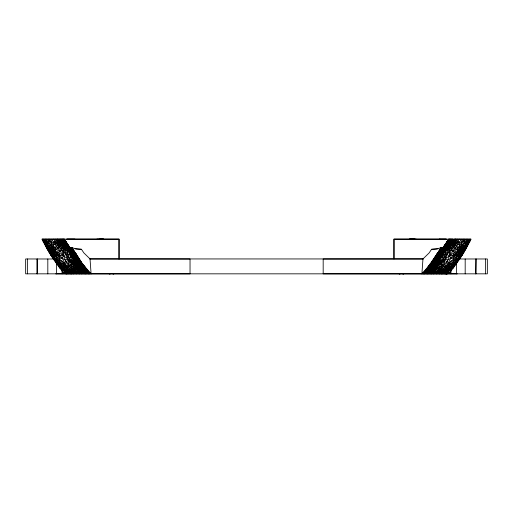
<?xml version="1.0" encoding="UTF-8"?>
<svg xmlns="http://www.w3.org/2000/svg" width="513" height="513" viewBox="0 0 513 513"><rect width="100%" height="100%" fill="white"/><g stroke="black" fill="none" stroke-linecap="round" stroke-linejoin="round"><path stroke-width="0.77" d="M470.96 239.18L470.402 239.193C467.516 244.226 466.375 251.498 460.719 254.127C458.699 263.098 451.325 269.254 443.251 272.89L442.847 273.884L458.449 260.008L462.187 255.102C451.793 257.949 445.528 267.164 437.955 273.871L438.519 272.403L447.548 260.392L450.921 257.968L460.719 254.127L462.001 252.806L462.848 248.292C459.853 245.067 455.069 241.591 450.574 241.867C444.444 244.021 441.09 251.114 442.713 257.302L439.352 264.439L434.036 273.865C445.29 265.702 447.984 251.344 452.607 239.141C439.32 245.047 437.442 262.149 431.337 273.859C441.52 264.881 441.648 249.998 448.695 239.129L470.96 239.18L465.214 250.152L457.455 262.258L449.779 272.615L447.067 273.891L323.177 273.852L323.177 258.994L422.962 258.937L429.137 252.922L431.568 249.286L438.019 248.914M51.928 256.833L55.128 258.398L62.009 263.323L61.233 266.228L59.72 268.1L57.886 264.618C60.252 262.784 59.316 259.296 59.085 256.75C55.019 251.537 52.294 244.682 46.048 241.36L43.297 242.072L42.598 239.18C45.484 244.214 46.625 251.485 52.281 254.121C54.301 263.086 61.675 269.248 69.749 272.884L70.153 273.871L54.551 259.995L50.813 255.096C61.207 257.943 67.472 267.158 75.045 273.865L74.481 272.397L65.452 260.38L62.079 257.962L52.281 254.121L50.999 252.794L50.152 248.279C56.808 241.104 63.779 239.109 70.172 247.811L72.153 247.792L81.439 262.105L85.626 272.55L85.613 273.846L79.451 268.357L71.692 250.568L64.414 239.116L42.047 239.167L47.786 250.139L55.545 262.246L63.214 272.608L65.927 273.852L190.034 273.852L190.034 258.994L90.038 258.93L83.863 252.909L81.439 249.28L74.981 248.901M90.038 258.93L91.09 273.833C84.183 268.241 80.092 260.264 75.43 252.909L74.218 251.96L71.769 247.798C76.944 254.294 78.874 263.355 77.861 271.537L78.964 273.859C67.71 265.696 65.016 251.332 60.399 239.129L65.382 241.899L69.114 246.202L69.101 247.837C73.231 256.474 75.212 266.67 81.657 273.852L79.451 268.357L78.893 262.643L72.153 247.792L76.559 248.882L81.439 249.28M78.213 267.594L77.181 267.145C69.621 257.59 60.04 249.626 53.679 239.135L63.843 244.316L70.146 248.837L82.619 263.849L86.921 273.839C82.773 268.793 77.899 262.438 70.505 264.464L73.231 273.865L71.628 273.249L69.999 271.018L63.599 255.897L63.843 244.316L63.022 240.264L62.349 239.122C70.89 249.074 69.787 264.426 79.861 273.852C77.61 263.586 72.41 253.755 67.703 244.278M71.576 273.871L69.749 272.884L69.999 271.018L73.096 268.517L77.181 267.145L75.584 257.128L70.685 247.805C76.687 255.692 80.682 265.189 85.613 273.846L78.893 262.643L76.475 261.245L69.909 260.283L58.277 252.281L52.089 248.702L47.395 244.444L43.72 242.072L43.547 239.154L44.041 240.417L43.72 242.072L44.785 244.701L56.116 252.396L60.072 255.589L62.079 257.962L67.453 268.562L71.576 273.871L71.961 272.82L77.861 271.537M431.568 249.286L436.448 248.888L440.847 247.805C436.371 254.685 433.992 263.342 435.139 271.544L433.139 273.865L434.101 262.65L440.847 247.805L442.828 247.824L444.886 245.913M431.337 273.859L434.787 267.6L435.819 267.151L439.904 268.523L438.519 272.403L436.165 273.865L436.281 271.903L444.739 257.045L447.618 241.905L448.112 240.052L449.337 239.129L444.604 247.311L441.308 250.581L436.582 256.795L424.61 273.846L428.336 266.433L441.238 247.805L438.782 251.966L437.57 252.922C432.908 260.271 428.817 268.254 421.904 273.839L422.962 258.937M461.072 256.846L457.872 258.411L450.991 263.336L451.767 266.234L453.28 268.113L455.114 264.631C452.748 262.797 453.684 259.309 453.915 256.763C457.987 251.543 460.706 244.695 466.958 241.373L469.709 242.085L470.402 239.193L459.327 239.148L454.973 245.4L444.739 257.045L440.051 257.404L436.582 256.795C431.343 261.014 428.874 267.574 427.387 273.852L441.475 247.805L441.122 249.818L441.738 251.114L434.787 267.6M436.165 273.865L439.904 268.523L443.001 271.024L443.251 272.89L441.417 273.878L444.842 267.106L449.401 255.91L449.157 244.329L449.984 240.276L451.562 239.135C449.394 243.015 450.433 247.933 452.594 251.588L456.884 252.409L460.732 251.78L462.643 253.262L460.924 256.846L459.109 258.501L443.046 272.23L439.769 273.878L442.495 264.471C435.101 262.451 430.227 268.799 426.079 273.846L430.381 263.855L431.093 263.355M64.311 239.116C66.818 244.695 66.767 251.126 68.261 257.032C71.288 263.939 78.181 267.991 82.561 273.852L75.584 257.128L71.262 251.101L71.878 249.812L71.525 247.798L72.718 249.613L73.571 253.012C71.012 255.615 66.35 252.851 63.599 255.897L57.353 254.993L53.493 257.43C42.528 249.28 51.505 239.943 61.938 239.975C63.336 243.822 62.471 248.145 60.406 251.575C56.571 253.242 52.146 252.152 48.658 250.139L46.715 247.433L47.395 244.444L49.844 239.148L51.454 243.117L52.089 248.702L55.032 254.333L56.533 255.814L57.11 259.706L56.43 261.816L57.886 264.618L54.551 259.995L54.089 259.995M64.042 269.921L68.742 273.878L64.324 271.313L64.042 269.921L65.452 260.38L67.318 258.815L68.261 257.032L70.287 257.289L70.602 251.383L65.6 250.395L62.169 247.33L59.142 239.129M441.475 247.805L439.378 251.96L439.429 253.024C441.988 255.628 446.65 252.858 449.401 255.91L455.647 254.999L459.507 257.443C470.472 249.292 461.501 239.956 451.062 239.988L452.767 243.393L451.511 249.549L449.401 255.91L443.091 260.29L436.525 261.252L434.101 262.65L426.726 272.159L424.61 273.846L429.65 265.433L431.407 264.695L432.651 260.989L436.005 255.589L436.582 256.795M457.147 239.148L453.71 244.342L452.594 251.588L449.401 255.91L450.921 257.968L453.595 259.309L457.878 259.514L458.911 260.008M55.859 239.135L59.296 244.329L60.406 251.575L56.539 249.594L51.454 243.117L51.896 239.212L53.275 242.091L63.599 255.897L62.079 257.962L59.405 259.296L55.122 259.507L52.076 256.833L50.357 253.249L52.275 251.768L48.793 239.135L48.151 242.694L50.152 248.279L48.485 248.574L46.715 247.433L48.632 247.183L45.215 239.148L44.041 240.417L46.048 241.36L45.125 244.701M79.451 268.357L79.246 270.127L81.657 273.852M442.713 257.302C444.854 251.049 445.29 243.713 450.658 239.135L449.984 240.276L452.363 245.785L454.73 248.696L456.461 249.607L461.546 243.13L463.162 239.161L465.612 244.457L466.285 247.446L464.342 250.152L459.629 248.145L452.594 251.588L459.725 242.104L461.104 239.225L461.546 243.13L460.911 248.715L457.968 254.345L456.467 255.827L455.89 259.719L456.57 261.829L455.114 264.631L458.449 260.008M70.287 257.289L75.584 257.128L76.418 256.789L76.995 255.577C79.932 261.316 81.92 267.715 84.068 273.846L82.035 272.108L82.33 270.543L78.893 262.643L86.274 272.153L88.39 273.839L84.664 266.427L81.907 263.349M438.012 252.665L436.191 256.064L434.312 258.353L433.581 261.47L428.932 273.852L434.819 269.178L443.091 260.29M448.958 269.928L444.258 273.884L448.676 271.319L448.958 269.928L447.548 260.392C443.976 258.001 443.303 253.223 443.283 249.235L442.828 247.824L439.378 251.96L441.866 247.811M63.073 239.122C65.978 243.707 65.1 249.568 66.049 254.717L68.402 247.298L63.67 239.122C66.536 241.572 67.998 245.464 68.934 249.074L67.684 254.121M441.417 273.878L445.547 268.568L450.921 257.968L452.928 255.602L462.848 248.292L464.849 242.707L464.207 239.148C462.354 244.316 462.559 250.761 458.699 254.974L457.878 259.514L456.57 261.829M446.15 272.897L445.348 271.563L445.733 269.921L450.837 261.085L456.044 261.014L449.779 272.615L445.816 273.891L446.15 272.897L449.779 272.615L448.676 271.319L442.847 273.884M449.927 239.135C447.022 243.72 447.9 249.581 446.951 254.73L444.604 247.311L450.331 243.656L459.327 239.148L453.858 239.141L452.222 242.707L449.241 252.255M71.628 273.249L56.956 261.002L62.163 261.079L67.267 269.915L67.645 271.55L66.85 272.89L63.214 272.608L56.956 261.002L55.122 259.507L54.307 254.961L52.948 253.614L50.999 252.794M441.225 248.773L442.321 247.811L437.416 257.135L430.439 273.859L432.382 271.185L432.235 267.081L434.101 262.65L427.387 273.852L433.549 268.363M60.848 239.93L60.335 241.617L58.424 240.546L57.687 239.129L56.943 241.11M46.048 241.36L46.741 239.173L48.151 242.694M68.261 257.032L69.281 254.127L70.172 247.811L73.628 251.947L71.525 247.798M439.481 250.043L438.782 251.966L441.238 247.805M467.875 244.707L466.958 241.373L467.785 239.161L468.965 240.43L469.28 242.085L468.222 244.714L462.848 248.292L464.515 248.587L466.285 247.446L464.368 247.195L466.958 241.373L466.259 239.18L464.849 242.707M448.695 239.129L446.958 241.655L445.598 246.593L447.4 250.408L442.398 251.396C436.326 257.084 438.224 266.035 433.075 272.384M442.398 251.396L437.14 264.31L439.795 260.841M64.151 240.86L62.669 243.643L65.6 250.395L67.402 246.586L66.632 243.168L64.894 240.039M439.769 273.878L441.039 272.826L442.2 270.133L445.682 258.821L440.808 264.464M428.919 270.678L431.407 264.695L426.079 273.846M437.57 252.922C433.972 260.578 429.118 267.799 423.174 273.839L428.336 266.433L421.904 273.839M428.932 273.852L432.235 267.081L429.394 271.768M433.139 273.865L434.896 270.139L437.39 267.921M425.912 272.057L428.753 267.433L429.528 267.35L426.726 272.159L425.912 272.057L429.355 265.202L423.174 273.839M444.739 257.045L435.819 267.151L437.416 257.135L441.738 251.114L445.297 244.291L448.112 240.052M48.485 248.574C54.981 253.634 61.759 246.599 63.022 240.264L61.445 239.129L61.938 239.975L60.239 243.38L61.496 249.542L63.599 255.897M466.086 245.958L467.484 243.175L469.28 242.085L469.453 239.167L468.965 240.43L466.958 241.373M441.738 251.114L443.283 249.235C448.4 247.741 453.197 244.143 455.313 239.141L456.057 241.123M466.285 247.446L461.822 255.102M433.581 261.47L427.374 272.557M467.484 243.175L460.911 248.715L454.723 252.293L452.928 255.602C454.467 257.731 457.327 258.712 459.898 258.424M450.991 263.336L448.663 267.35L451.767 266.234L453.813 262.848L450.991 263.336L441.039 272.826L435.139 271.544M430.381 263.855L425.392 271.608M445.124 244.598L446.958 241.655M440.25 249.094L441.077 247.805M445.297 244.291L443.892 246.208L443.899 247.85M461.546 243.13L463.784 240.296M70.153 273.871L64.324 271.313L63.214 272.608L67.184 273.878L66.85 272.89M448.676 271.319L452.395 267.235L445.733 269.921L445.547 268.568L443.937 265.458L442.495 264.471L438.557 268.248M452.363 245.785L453.71 244.342L459.725 242.104L459.629 248.145L453.71 244.342M462.643 253.262L460.071 255.897L457.968 254.345L455.647 254.999L461.347 250.177L464.515 248.587M433.722 258.937L434.312 258.353M450.837 247.343L447.4 250.408L450.331 243.656L448.849 240.873M54.551 259.995L55.122 259.507L56.43 261.816M60.637 245.778L59.296 244.329L54.91 247.369L48.658 250.139M52.281 254.121L52.948 253.614L57.353 254.993L51.653 250.171L48.889 251.87M449.401 255.91L454.723 252.293M454.576 240.559L452.665 241.629L452.152 239.937M464.342 250.152L460.732 251.78L457.968 254.345L462.001 252.806M453.306 240.122L455.313 239.141M457.795 241.655L452.767 243.393M458.09 247.381L454.73 248.696L454.973 245.4L458.077 244.406M443.046 272.23L445.348 271.563M74.988 252.653L80.349 260.982L81.593 264.689L83.35 265.42L88.39 273.839L87.088 272.044L86.274 272.153L76.418 256.789M445.816 273.891L447.073 273.852M109.756 273.859L109.423 273.859L110.359 273.859M113.437 273.859L113.771 273.859L112.828 273.859M399.556 273.865L399.229 273.865L400.178 273.865M403.25 273.865L403.577 273.865L402.634 273.865M99.49 239.135L103.69 239.129L96.931 239.116M439.878 239.129L393.978 239.116L393.971 258.95L393.978 239.154L452.819 239.154M42.047 239.167L119.029 239.148L119.029 258.943L119.029 239.109L66.696 239.122L74.917 239.135M414.728 239.122L409.31 239.135L416.075 239.141M54.115 258.994L25.65 258.975L25.65 273.833L487.35 273.833L487.35 258.975L458.885 258.994M89.724 258.943L423.276 258.95M55.693 273.852L67.011 273.852M445.989 273.852L457.307 273.852M464.111 251.877L461.347 250.177L456.461 249.607M53.102 258.411C55.673 258.706 58.533 257.718 60.072 255.589L58.277 252.281M62.009 263.323L59.187 262.836L61.233 266.228L64.337 267.344L62.009 263.323L73.231 273.865M58.424 240.546C60.694 244.836 65.132 247.875 69.717 249.222L71.262 251.101M60.239 243.38L55.205 241.642M59.296 244.329L53.275 242.091L53.378 248.132L56.539 249.594M67.645 271.55L69.954 272.223M54.923 244.393L58.033 245.387L58.27 248.683L54.91 247.369M57.687 239.129L59.694 240.116M76.835 273.859L74.481 272.397L73.096 268.517L76.835 273.859L76.719 271.89L69.909 260.283M82.035 272.108L80.612 271.178L80.765 267.068L83.606 271.762M460.052 253.621L460.719 254.127M75.61 267.914L79.919 272.371M74.443 268.241L70.505 264.464L69.063 265.445L67.453 268.562L67.267 269.915L60.605 267.228L64.324 271.313M78.688 258.347L79.278 258.93M75.43 252.909C79.028 260.572 83.882 267.786 89.826 273.833L84.664 266.427L91.09 273.833M50.357 253.249L52.929 255.884L55.032 254.333L52.275 251.768L52.948 253.614M72.192 264.451L67.318 258.815L69.063 265.445L71.961 272.82M87.088 272.044L83.472 267.344L84.247 267.42L87.088 272.044L83.638 265.195L89.826 273.833M49.222 240.283L51.454 243.117M441.039 272.826L441.372 273.262M68.934 249.074L73.205 260.835L75.86 264.298L74.789 257.263L70.602 251.383M71.134 247.798L71.775 248.76M87.608 271.601L82.619 263.849M51.178 255.089L46.715 247.433M71.923 247.792L72.75 249.081M66.042 241.649L67.876 244.586M86.921 273.839L81.593 264.689L84.081 270.672M71.769 247.798L74.218 251.96L73.519 250.036M85.626 272.55L79.419 261.457M82.33 270.543L84.068 273.846M68.114 245.907L69.101 247.837M45.516 243.162L46.92 245.945M79.861 273.852L73.205 260.835M62.169 247.33L63.759 252.242M445.316 254.134L444.066 249.087M430.67 270.55L430.965 272.114M485.631 258.975L485.631 273.833M465.182 258.994L465.182 273.852M456.525 262.9L456.525 273.852M450.953 270.723L450.953 273.852M62.047 270.723L62.047 273.852M56.475 262.9L56.475 273.852M47.818 258.994L47.818 273.852M27.369 258.975L27.369 273.833M441.315 254.159L441.225 257.404L438.628 260.886L439.07 257.359L441.315 254.159M449.157 244.329L447.669 247.401L446.746 245.83L448.33 242.97L449.157 244.329M66.26 245.817L65.331 247.394L63.843 244.316L64.67 242.963L66.26 245.817M476 258.975L475.846 273.852L476 258.975M446.304 239.135L439.538 239.141L446.304 239.135M37.154 258.994L37.154 273.852L37.154 258.994M74.372 260.873L71.775 257.391L71.685 254.153L73.93 257.346L74.372 260.873"/></g></svg>
